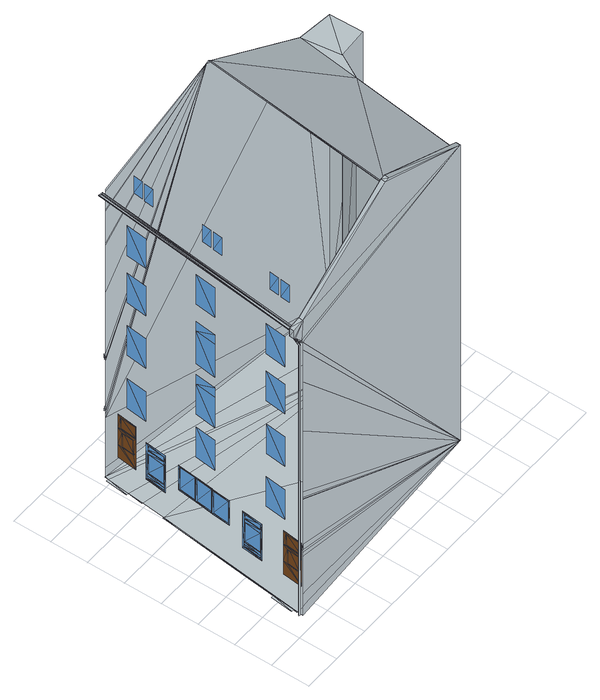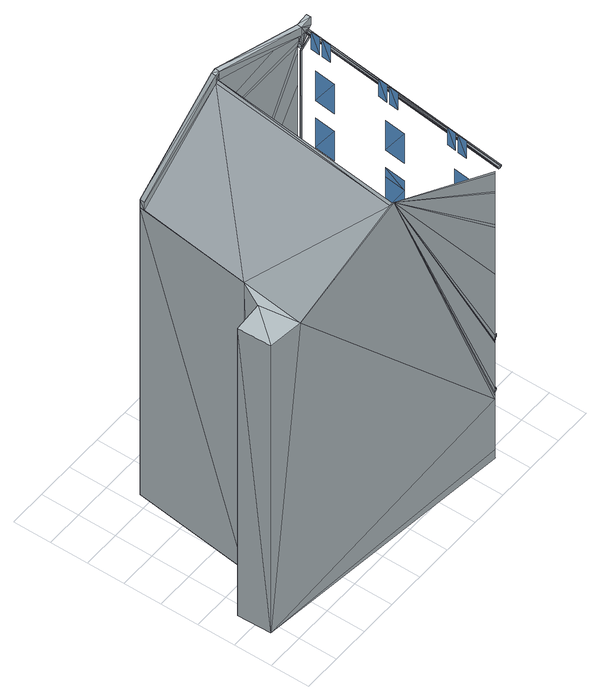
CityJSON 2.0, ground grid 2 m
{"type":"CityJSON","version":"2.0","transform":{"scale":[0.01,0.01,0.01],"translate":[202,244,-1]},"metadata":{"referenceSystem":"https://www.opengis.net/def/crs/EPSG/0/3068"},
"CityObjects":{
"object1":{"type":"GenericCityObject","attributes":{"name":"Rainpipe-1","function":"1070"},"geometry":[{"type":"MultiSurface","lod":"3","boundaries":[[[0,1,2]],[[3,2,1]],[[2,4,0]],[[5,0,4]],[[6,5,7]],[[4,7,5]],[[1,6,3]],[[7,3,6]],[[8,9,3]],[[2,3,9]],[[9,10,2]],[[4,2,10]],[[10,11,4]],[[7,4,11]],[[11,8,7]],[[3,7,8]],[[9,8,12]],[[13,12,8]],[[12,14,9]],[[10,9,14]],[[11,10,15]],[[14,15,10]],[[8,11,13]],[[15,13,11]],[[16,17,18]],[[19,18,17]],[[20,16,21]],[[18,21,16]],[[22,20,23]],[[21,23,20]],[[24,25,23]],[[22,23,25]],[[26,25,27]],[[24,27,25]],[[24,23,27]],[[18,19,21]],[[21,19,23]],[[23,19,27]],[[22,25,20]],[[25,26,20]],[[20,26,16]],[[16,26,17]]]}]},
"object2":{"type":"GenericCityObject","attributes":{"name":"Wall-1"},"geometry":[{"type":"MultiSurface","lod":"3","boundaries":[[[28,29,30]],[[31,30,29]],[[32,33,34]],[[35,34,33]],[[36,37,38]],[[39,38,37]],[[40,41,42]],[[43,42,41]],[[44,45,46]],[[47,46,45]],[[48,45,49]],[[44,49,45]],[[50,51,52]],[[53,52,51]],[[54,55,56]],[[57,56,55]],[[58,59,60]],[[61,60,59]],[[62,59,63]],[[58,63,59]],[[64,65,66]],[[67,66,65]],[[68,69,70]],[[71,70,69]],[[72,73,74]],[[75,74,73]],[[76,77,78]],[[79,78,77]],[[80,81,82]],[[83,82,81]],[[84,85,86]],[[87,86,85]],[[88,89,90]],[[89,91,90]],[[91,92,90]],[[92,93,90]],[[93,94,90]],[[94,95,90]],[[96,97,98]],[[99,98,97]],[[100,101,89]],[[91,89,101]],[[102,81,101]],[[80,101,81]],[[92,83,102]],[[81,102,83]],[[91,82,92]],[[83,92,82]],[[101,80,91]],[[82,91,80]],[[100,86,103]],[[87,103,86]],[[89,84,100]],[[86,100,84]],[[88,85,89]],[[84,89,85]],[[103,87,88]],[[85,88,87]],[[104,98,105]],[[99,105,98]],[[94,96,104]],[[98,104,96]],[[93,97,94]],[[96,94,97]],[[105,99,93]],[[97,93,99]],[[90,106,88]],[[103,88,106]],[[92,102,93]],[[105,93,102]],[[107,95,104]],[[94,104,95]],[[102,101,105]],[[101,100,105]],[[100,103,105]],[[103,106,105]],[[106,107,105]],[[105,107,104]],[[108,109,110]],[[111,110,109]],[[112,113,114]],[[115,114,113]],[[116,117,109]],[[117,118,109]],[[118,111,109]],[[116,114,119]],[[115,119,114]],[[109,112,116]],[[114,116,112]],[[108,113,109]],[[112,109,113]],[[119,115,108]],[[113,108,115]],[[120,121,119]],[[121,122,119]],[[119,122,116]],[[119,123,120]],[[122,117,116]],[[110,124,108]],[[108,124,119]],[[124,123,119]],[[125,126,127]],[[128,127,126]],[[129,130,131]],[[132,131,130]],[[111,118,126]],[[118,133,126]],[[133,128,126]],[[111,131,110]],[[132,110,131]],[[126,129,111]],[[131,111,129]],[[125,130,126]],[[129,126,130]],[[110,132,125]],[[130,125,132]],[[127,134,125]],[[125,134,110]],[[134,124,110]],[[135,136,137]],[[138,137,136]],[[139,140,141]],[[142,141,140]],[[128,133,136]],[[133,143,136]],[[143,138,136]],[[128,141,127]],[[142,127,141]],[[136,139,128]],[[141,128,139]],[[135,140,136]],[[139,136,140]],[[127,142,135]],[[140,135,142]],[[137,144,135]],[[135,144,127]],[[144,134,127]],[[145,146,147]],[[148,149,150]],[[147,150,149]],[[151,152,148]],[[149,148,152]],[[153,154,155]],[[156,155,154]],[[157,158,153]],[[154,153,158]],[[159,160,157]],[[158,157,160]],[[155,156,159]],[[160,159,156]],[[161,162,163]],[[164,163,162]],[[165,166,161]],[[162,161,166]],[[167,168,165]],[[166,165,168]],[[163,164,167]],[[168,167,164]],[[169,170,159]],[[155,159,170]],[[150,146,167]],[[163,167,146]],[[171,172,161]],[[165,161,172]],[[146,151,163]],[[151,153,163]],[[153,155,163]],[[155,170,163]],[[170,171,163]],[[163,171,161]],[[152,145,149]],[[147,149,145]],[[158,160,154]],[[156,154,160]],[[159,157,169]],[[157,148,169]],[[148,150,169]],[[150,167,169]],[[167,165,169]],[[165,172,169]],[[166,168,162]],[[164,162,168]],[[153,151,157]],[[148,157,151]],[[146,145,151]],[[152,151,145]],[[150,147,146]],[[173,174,175]],[[176,175,174]],[[177,178,179]],[[180,179,178]],[[173,178,174]],[[177,174,178]],[[181,180,173]],[[178,173,180]],[[182,179,181]],[[180,181,179]],[[174,177,182]],[[179,182,177]],[[183,184,185]],[[186,187,188]],[[188,187,189]],[[189,187,184]],[[184,187,185]],[[190,191,192]],[[193,192,191]],[[194,192,183]],[[193,183,192]],[[189,190,194]],[[192,194,190]],[[184,191,189]],[[190,189,191]],[[183,193,184]],[[191,184,193]],[[194,183,195]],[[185,195,183]],[[189,194,188]],[[195,188,194]],[[181,173,195]],[[175,195,173]],[[185,176,182]],[[174,182,176]],[[182,181,185]],[[195,185,181]],[[196,197,198]],[[199,198,197]],[[200,196,201]],[[198,201,196]],[[201,202,200]],[[203,200,202]],[[204,203,205]],[[202,205,203]],[[206,204,207]],[[205,207,204]],[[207,199,206]],[[197,206,199]],[[208,198,199]],[[208,201,198]],[[208,202,201]],[[208,205,202]],[[208,207,205]],[[208,199,207]],[[196,209,197]],[[210,197,209]],[[200,211,196]],[[209,196,211]],[[212,211,203]],[[200,203,211]],[[204,213,203]],[[212,203,213]],[[206,214,204]],[[213,204,214]],[[210,214,197]],[[206,197,214]],[[215,216,217]],[[218,217,216]],[[219,220,221]],[[222,221,220]],[[215,220,216]],[[219,216,220]],[[223,222,215]],[[220,215,222]],[[224,221,223]],[[222,223,221]],[[216,219,224]],[[221,224,219]],[[225,226,227]],[[228,229,230]],[[230,229,231]],[[231,229,226]],[[226,229,227]],[[232,233,234]],[[235,234,233]],[[236,234,225]],[[235,225,234]],[[231,232,236]],[[234,236,232]],[[226,233,231]],[[232,231,233]],[[225,235,226]],[[233,226,235]],[[236,225,237]],[[227,237,225]],[[231,236,230]],[[237,230,236]],[[223,215,237]],[[217,237,215]],[[227,218,224]],[[216,224,218]],[[224,223,227]],[[237,227,223]],[[238,239,240]],[[241,240,239]],[[242,238,243]],[[240,243,238]],[[243,244,242]],[[245,242,244]],[[246,245,247]],[[244,247,245]],[[248,246,249]],[[247,249,246]],[[249,241,248]],[[239,248,241]],[[250,240,241]],[[250,243,240]],[[250,244,243]],[[250,247,244]],[[250,249,247]],[[250,241,249]],[[238,251,239]],[[252,239,251]],[[242,253,238]],[[251,238,253]],[[254,253,245]],[[242,245,253]],[[246,255,245]],[[254,245,255]],[[248,256,246]],[[255,246,256]],[[252,256,239]],[[248,239,256]]],"semantics":{"surfaces":[{"type":"Window"},{"type":"Door"}],"values":[0,0,0,0,0,0,0,0,0,0,0,0,0,0,0,0,0,0,0,0,0,0,0,0,0,0,0,0,0,0,0,0,0,0,0,0,0,0,0,0,0,0,0,0,0,0,0,0,0,0,0,0,0,0,0,0,0,0,0,0,0,0,0,0,0,0,0,0,0,0,0,0,0,0,0,0,0,0,0,0,0,0,0,0,0,0,0,0,0,0,0,0,0,0,0,0,0,0,0,0,0,0,0,0,0,0,0,0,0,0,0,0,0,0,0,0,0,0,0,0,0,0,0,0,0,0,0,0,0,0,0,0,0,0,0,0,0,0,0,0,0,0,0,0,0,0,0,0,0,0,0,0,0,0,0,0,0,0,0,0,0,0,0,0,0,0,0,0,0,0,0,0,0,0,0,0,0,0,0,0,0,0,0,0,0,0,0,1,1,1,1,1,1,1,1,1,1,1,1,1,1,1,1,1,1,1,1,1,1,1,1,1,1,1,1,1,1,1,1,1,1,1,1,1,1,1,1,1,1,1,1,1,1,1,1,1,1,1,1,1,1,1,1,1,1,1,1,1,1,1,1,1,1,1,1,1,1,1,1,1,1,1,1,1,1,1,1,1,1,1,1,1,1,1,1,1,1,1,1,1,1,1,1,1,1,1,1,1,1,1,1,1,1,1,1,1,1,1,1,1,1,1,1,1,1,1,1,1,1,1,1,1,1,1,1,1,1,1,1,1,1]}}]},
"object3":{"type":"GenericCityObject","attributes":{"name":"Roof-1"},"geometry":[{"type":"MultiSurface","lod":"3","boundaries":[[[257,258,259]],[[260,259,258]],[[261,262,263]],[[264,263,262]],[[265,266,267]],[[268,267,266]],[[269,270,271]],[[272,271,270]],[[273,274,275]],[[276,275,274]],[[277,278,279]],[[280,279,278]]],"semantics":{"surfaces":[{"type":"Window"}],"values":[0,0,0,0,0,0,0,0,0,0,0,0]}}]},
"object4":{"type":"GenericCityObject","attributes":{"name":"Wall-2"},"geometry":[{"type":"MultiSurface","lod":"3","boundaries":[[[281,282,283]],[[282,284,283]],[[285,286,284]],[[287,288,286]],[[286,288,284]],[[284,288,283]],[[289,290,288]],[[291,292,290]],[[293,294,295]],[[296,297,298]],[[299,300,297]],[[297,300,298]],[[300,301,298]],[[302,303,304]],[[304,303,305]],[[305,303,306]],[[306,303,307]],[[307,303,301]],[[301,303,298]],[[298,303,308]],[[308,303,309]],[[309,303,310]],[[310,303,311]],[[311,303,294]],[[294,303,295]],[[295,303,292]],[[292,303,290]],[[312,313,303]],[[303,313,290]],[[290,313,288]],[[288,313,283]],[[283,313,314]],[[313,315,314]],[[316,313,317]],[[312,317,313]],[[318,319,315]],[[314,315,319]],[[316,318,313]],[[315,313,318]],[[283,314,320]],[[319,320,314]],[[318,316,321]],[[317,321,316]],[[322,323,324]],[[320,319,323]],[[323,319,324]],[[324,319,325]],[[325,319,321]],[[319,318,321]],[[326,286,327]],[[285,327,286]],[[320,328,283]],[[281,283,328]],[[323,329,320]],[[330,331,332]],[[333,334,331]],[[331,334,332]],[[335,326,334]],[[327,336,326]],[[326,336,334]],[[334,336,332]],[[332,336,329]],[[329,336,320]],[[336,337,320]],[[337,328,320]],[[333,289,334]],[[288,334,289]],[[328,337,281]],[[282,281,337]],[[282,337,284]],[[336,284,337]],[[284,336,285]],[[327,285,336]],[[335,287,326]],[[286,326,287]],[[287,335,288]],[[334,288,335]],[[331,290,333]],[[289,333,290]]]}]},
"object5":{"type":"GenericCityObject","attributes":{"name":"Ground-1"},"geometry":[{"type":"MultiSurface","lod":"3","boundaries":[[[338,339,340]],[[340,339,341]],[[339,342,341]],[[342,343,341]],[[343,344,341]],[[344,345,341]],[[341,345,303]],[[303,345,346]],[[345,347,346]],[[347,348,346]],[[302,303,346]],[[349,342,339]],[[350,347,345]],[[351,344,343]],[[352,353,342]],[[353,343,342]],[[354,355,356]],[[355,357,356]],[[358,346,357]],[[359,338,340]],[[348,360,346]],[[360,361,346]],[[361,356,346]],[[356,357,346]]]}]},
"object6":{"type":"GenericCityObject","attributes":{"name":"Wall-3"},"geometry":[{"type":"MultiSurface","lod":"3","boundaries":[[[362,363,364]],[[363,365,364]],[[366,367,365]],[[365,367,364]],[[368,369,370]],[[371,372,369]],[[369,372,370]],[[372,373,370]],[[374,375,376]],[[376,375,377]],[[377,375,378]],[[378,375,379]],[[379,375,380]],[[380,375,381]],[[381,375,373]],[[373,375,370]],[[370,375,382]],[[382,375,383]],[[383,375,367]],[[367,375,364]],[[364,375,384]],[[384,375,385]],[[386,387,375]],[[387,388,375]],[[375,388,385]],[[389,338,388]],[[388,338,385]],[[385,338,390]],[[338,339,390]]]}]},
"object7":{"type":"GenericCityObject","attributes":{"name":"Roof-2"},"geometry":[{"type":"MultiSurface","lod":"3","boundaries":[[[388,387,391]],[[387,321,391]],[[391,321,317]],[[386,325,387]],[[321,387,325]],[[392,389,393]],[[389,388,393]],[[393,388,391]]]}]},
"object8":{"type":"GenericCityObject","attributes":{"name":"Wall-4"},"geometry":[{"type":"MultiSurface","lod":"3","boundaries":[[[317,312,391]],[[391,312,341]],[[341,312,303]],[[393,391,340]],[[341,340,391]],[[392,393,359]],[[340,359,393]],[[389,392,338]],[[359,338,392]]]}]}
},
"vertices":[
[103,83,31],[111,79,31],[103,83,1773],[111,79,1773],[107,88,1774],[106,88,31],[115,84,31],[115,84,1774],[85,107,1854],[78,111,1853],[81,115,1855],[90,111,1856],[77,110,1873],[85,107,1873],[81,115,1873],[89,111,1873],[73,95,1878],[71,95,1885],[206,1244,1878],[203,1244,1885],[80,96,1873],[213,1243,1873],[89,96,1875],[221,1242,1875],[224,1242,1878],[92,96,1878],[95,97,1885],[227,1241,1885],
[151,297,1540],[138,183,1540],[151,297,1731],[138,183,1731],[199,713,1540],[185,599,1540],[199,713,1731],[185,599,1731],[233,1010,1731],[246,1124,1731],[233,1010,1541],[246,1124,1540],[246,1124,1237],[233,1010,1237],[246,1124,1427],[233,1010,1427],[185,599,1366],[199,713,1366],[185,599,1155],[199,713,1155],[199,713,1427],[185,599,1427],[151,297,1237],[138,183,1237],[151,297,1427],[138,183,1427],[233,1010,1086],[246,1124,1086],[233,1010,896],[246,1124,896],[185,599,1025],[199,713,1025],[185,599,829],[199,713,829],[199,713,1086],[185,599,1086],[138,185,1086],[151,295,1086],[138,185,896],[151,295,896],[233,1010,746],[246,1124,746],[233,1010,556],[246,1124,555],[198,713,555],[185,599,555],[198,713,746],[185,599,746],[151,297,555],[138,183,555],[151,297,746],[138,183,746],[242,1003,345],[242,1003,219],[231,907,345],[231,907,219],[231,907,366],[231,907,399],[242,1003,366],[242,1003,399],[227,908,399],[227,908,366],[226,898,411],[227,908,345],[227,908,219],[226,905,202],[226,905,182],[226,898,175],[230,904,182],[230,904,202],[242,1007,182],[242,1007,202],[238,1003,366],[238,1003,345],[238,1003,219],[238,1003,399],[238,1008,182],[238,1008,202],[239,1013,411],[239,1013,175],[204,723,408],[204,723,260],[204,716,408],[204,716,260],[208,722,260],[208,722,408],[219,814,260],[219,814,408],[215,815,260],[215,815,255],[204,716,255],[215,815,408],[216,821,414],[216,821,385],[216,821,255],[215,815,414],[204,716,414],[193,623,408],[193,623,260],[192,617,408],[192,617,260],[197,623,260],[197,623,408],[208,715,260],[208,715,408],[192,617,255],[192,617,413],[181,524,408],[181,524,260],[181,518,408],[181,518,260],[185,524,260],[185,524,408],[196,616,260],[196,616,408],[181,518,255],[181,518,413],[175,429,219],[171,429,219],[164,333,219],[160,334,345],[164,333,345],[160,334,219],[171,429,345],[175,429,345],[171,429,366],[175,429,366],[171,429,399],[175,429,399],[160,334,366],[164,333,366],[160,334,399],[164,333,399],[172,433,182],[176,433,182],[172,433,202],[176,433,202],[160,330,182],[164,330,182],[160,330,202],[164,330,202],[159,324,411],[172,439,411],[172,439,175],[159,324,175],[294,1194,406],[284,1106,406],[296,1210,414],[284,1102,414],[287,1106,406],[297,1193,406],[287,1106,333],[297,1193,333],[294,1194,333],[284,1106,333],[286,1121,312],[286,1121,218],[284,1102,329],[296,1210,136],[284,1102,136],[296,1210,218],[293,1185,218],[297,1184,218],[290,1120,218],[297,1184,312],[290,1120,312],[293,1185,312],[296,1210,329],[284,1113,231],[284,1112,230],[282,1115,229],[282,1112,229],[284,1114,232],[282,1115,232],[282,1113,234],[284,1112,233],[283,1111,232],[282,1110,233],[283,1111,231],[282,1109,231],[280,1113,232],[286,1113,231],[286,1112,230],[286,1113,232],[286,1112,233],[286,1111,232],[286,1111,231],[181,210,406],[171,123,406],[183,227,414],[170,118,414],[174,122,406],[184,210,406],[174,122,333],[184,210,333],[181,210,333],[171,123,333],[172,137,312],[172,137,218],[170,118,329],[183,227,136],[170,118,136],[183,227,218],[180,201,218],[184,201,218],[176,137,218],[184,201,312],[176,137,312],[180,201,312],[183,227,329],[170,130,231],[170,129,230],[169,131,229],[168,128,229],[170,130,232],[169,132,232],[168,129,234],[170,129,233],[170,128,232],[168,127,233],[170,128,231],[168,126,231],[166,129,232],[173,129,231],[173,128,230],[173,130,232],[173,129,233],[172,128,232],[172,127,231],
[278,1064,1914],[278,1064,2025],[284,1114,1914],[284,1114,2025],[178,190,1914],[178,190,2025],[183,241,1914],[183,241,2025],[185,255,1914],[185,255,2025],[191,305,1914],[191,305,2025],[223,590,1914],[223,590,2025],[229,641,1914],[229,641,2025],[231,655,1914],[231,655,2025],[237,706,1914],[237,706,2025],[270,999,1914],[270,999,2025],[276,1049,1914],[276,1049,2025],
[43,63,1935],[43,63,1883],[115,68,1935],[54,64,1877],[55,64,1867],[66,65,1861],[73,65,1841],[102,67,1817],[103,67,1803],[115,68,1795],[115,68,1753],[115,68,1746],[115,68,1524],[115,68,1221],[115,68,1540],[110,67,489],[110,67,477],[115,68,489],[105,67,477],[105,67,464],[115,68,456],[115,68,31],[1344,140,31],[115,68,89],[115,68,170],[115,68,414],[115,68,439],[115,68,780],[115,68,785],[115,68,792],[115,68,829],[1344,140,1886],[1344,140,1936],[756,105,2240],[784,107,2239],[1346,166,1936],[1346,166,1886],[786,133,2239],[759,131,2240],[118,93,1935],[786,133,2189],[717,128,2170],[118,93,1885],[759,131,2190],[772,132,2197],[68,90,1861],[58,89,1867],[45,89,1935],[95,92,1885],[118,93,1872],[118,93,1795],[95,92,1872],[105,92,1803],[105,92,1817],[75,90,1841],[56,89,1877],[45,89,1883],
[1651,1081,31],[249,1242,31],[1495,894,31],[1423,765,31],[243,1222,31],[229,1103,31],[224,1020,31],[210,896,31],[118,99,31],[197,824,31],[179,671,31],[245,1242,31],[205,896,31],[219,1021,31],[230,1223,31],[217,1104,31],[118,241,31],[104,122,31],[130,240,31],[116,120,31],[114,100,31],[1656,904,31],[162,519,31],[147,388,31],
[240,1243,464],[240,1243,477],[249,1242,456],[244,1242,477],[244,1242,489],[249,1242,489],[244,1242,792],[244,1242,807],[249,1242,792],[240,1243,807],[240,1243,829],[250,1242,829],[249,1242,1885],[879,1169,2190],[249,1242,1872],[249,1242,1753],[249,1242,1746],[249,1242,1540],[250,1242,1524],[250,1242,1221],[249,1242,785],[249,1242,780],[249,1242,439],[249,1242,414],[892,1168,2197],[906,1166,2189],[1466,1102,1886],[1651,1081,1886],[249,1242,89],
[1423,765,1886],[1656,904,1886],[1495,894,1886]
]}
